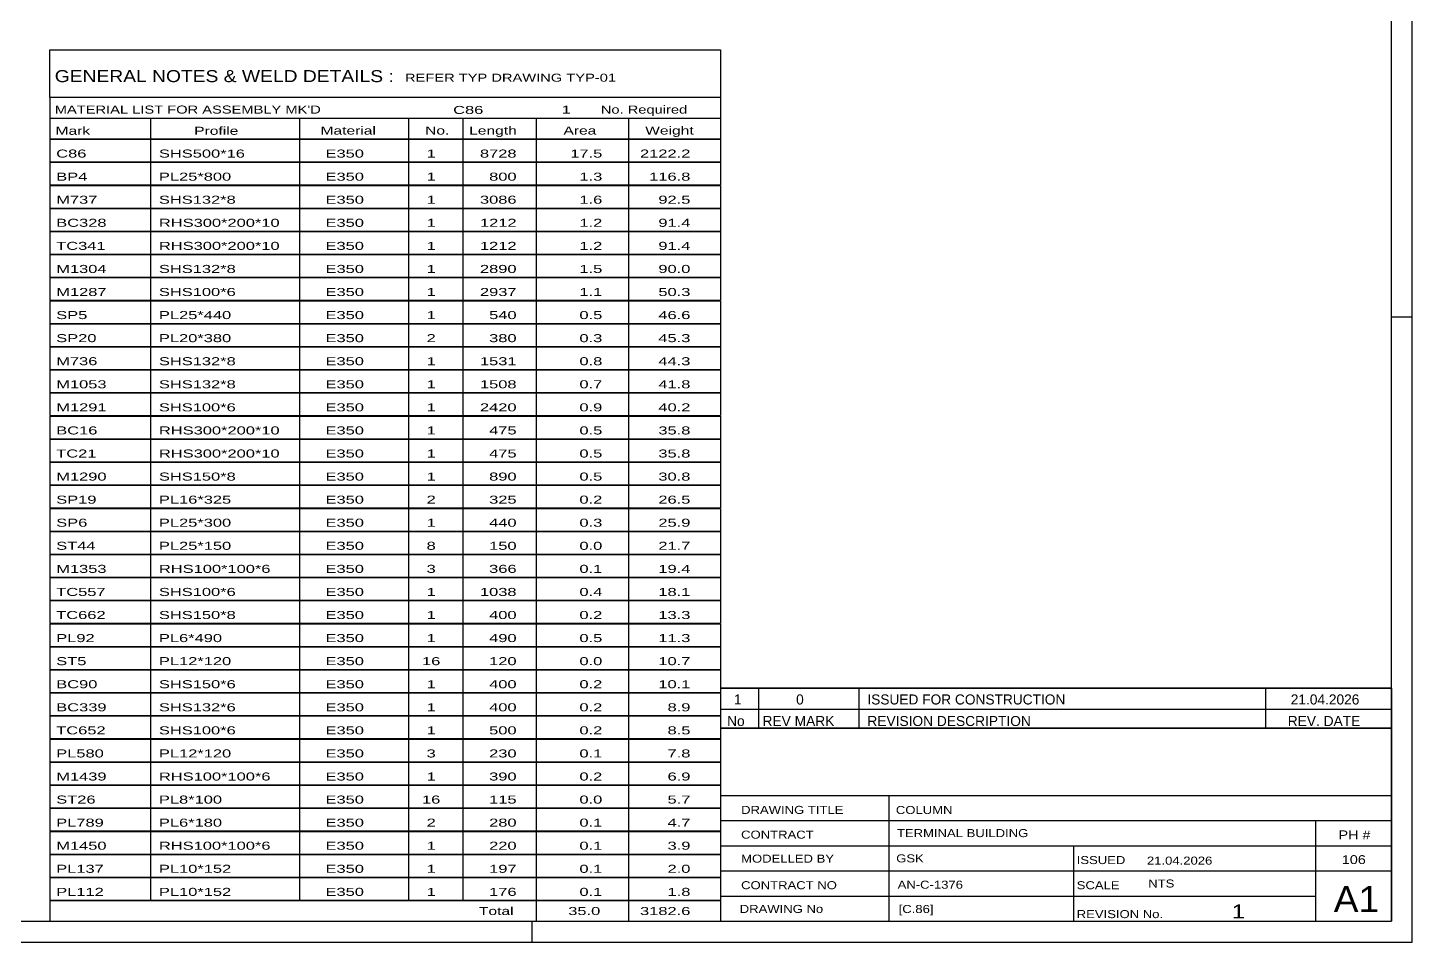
# Model space of a CAD drawing. Header units: millimetres. Extents: x -184 to 657, y -238 to 356.
# Drawn here: x 326.8 to 657.1, y -238.2 to -20.2 of the extents above; entities that cross this region are included whole.
import ezdxf

# ---------------------------------------------------------------- set-up
doc = ezdxf.new("R2010")
doc.units = ezdxf.units.MM
doc.styles.add('Arial Narrow', font='ARIALN.TTF', dxfattribs={"height": 0.2})

# ---------------------------------------------------------------- blocks, each defined once
blk = doc.blocks.new('Unknown-284935071-1134')
at = {"color": 5, "linetype": 'Continuous'}
for p, q in [((657.12, -238.18), (657.12, 355.82)), ((652.12, -233.18), (652.12, 350.82)), ((657.12, -89.18), (652.12, -89.18)), ((-178.88, -233.18), (652.12, -233.18)), ((447.12, -238.18), (447.12, -233.18)), ((-183.88, -238.18), (657.12, -238.18))]:
    blk.add_line(p, q, dxfattribs=at)
blk = doc.blocks.new('Unknown-284935071-15253')
at = {"color": 7, "linetype": 'Continuous'}
for p, q in [((492.12, -187.12), (652.12, -187.12)), ((492.12, -187.13), (492.12, -233.18)), ((652.12, -187.18), (652.12, -233.18)), ((492.12, -203.18), (652.12, -203.18)), ((532.26, -203.18), (532.26, -233.18)), ((492.12, -209.18), (652.12, -209.18)), ((634.12, -233.12), (634.12, -209.12)), ((492.12, -215.18), (652.12, -215.18)), ((576.26, -215.18), (576.26, -233.18)), ((492.12, -221.18), (652.12, -221.18)), ((492.12, -227.18), (634.12, -227.18)), ((492.12, -233.18), (652.12, -233.18))]:
    blk.add_line(p, q, dxfattribs=at)
at = {"color": 7, "style": 'Arial Narrow'}
for s, height, width, p in [('DRAWING TITLE', 1.9089, 1.425378, (497, -207.57)), ('COLUMN', 1.909, 1.425378, (533.92, -207.59)), ('TERMINAL BUILDING', 1.9089, 1.425378, (534.17, -213.1)), ('CONTRACT', 1.909, 1.425378, (497, -213.47)), ('MODELLED BY', 1.9089, 1.425378, (497, -219.19)), ('GSK', 1.909, 1.425378, (534, -219.13)), ('ISSUED', 1.909, 1.425378, (577.06, -219.53)), ('21.04.2026', 1.909, 1.425378, (593.81, -219.66)), ('CONTRACT NO', 1.9089, 1.425378, (497, -225.52)), ('AN-C-1376', 1.909, 1.425378, (534.34, -225.4)), ('SCALE', 1.909, 1.425378, (577.06, -225.53)), ('A1', 6.204, 1.25, (638.36, -230.98)), ('DRAWING No', 1.909, 1.425378, (496.67, -231.18)), ('[C.86]', 1.909, 1.425378, (534.58, -231.19)), ('REVISION No.', 1.9089, 1.425378, (577.06, -232.41)), ('1', 3.34, 1.5, (614.03, -232.5))]:
    blk.add_text(s, height=height, dxfattribs=dict(at, width=width)).set_placement(p)
at = {"color": 7, "linetype": 'Continuous', "style": 'Arial Narrow'}
for s, height, width, p in [('PH #', 2.1, 1.42538, (639.52, -213.62)), ('106', 2.1, 1.42538, (640.3, -219.52)), ('NTS', 1.909, 1.425378, (594.12, -225.12))]:
    blk.add_text(s, height=height, dxfattribs=dict(at, width=width)).set_placement(p)
blk = doc.blocks.new('Unknown-284935071-15254')
at = {"color": 7, "linetype": 'Continuous'}
for p, q in [((332.12, -25.43), (492.12, -25.43)), ((332.12, -36.68), (332.12, -25.43)), ((492.12, -25.43), (492.12, -36.68)), ((332.12, -36.68), (492.12, -36.68)), ((332.12, -36.68), (332.12, -41.68)), ((492.12, -36.68), (492.12, -41.68)), ((332.12, -41.68), (492.12, -41.68)), ((332.12, -41.68), (332.12, -46.68)), ((356.12, -41.68), (356.12, -46.68)), ((391.62, -41.68), (391.62, -46.68)), ((417.62, -41.68), (417.62, -46.68)), ((430.62, -41.68), (430.62, -46.68)), ((448.12, -41.68), (448.12, -46.68)), ((470.12, -41.68), (470.12, -46.68)), ((492.12, -41.68), (492.12, -46.68)), ((332.12, -46.68), (492.12, -46.68)), ((332.12, -46.73), (332.12, -52.13)), ((332.12, -46.73), (492.12, -46.73)), ((356.12, -46.68), (356.12, -52.18)), ((391.62, -46.68), (391.62, -52.18)), ((417.62, -46.68), (417.62, -52.18)), ((430.62, -46.68), (430.62, -52.18)), ((448.12, -46.68), (448.12, -52.18)), ((470.12, -46.68), (470.12, -52.18)), ((492.12, -46.73), (492.12, -52.13)), ((332.12, -52.13), (492.12, -52.13)), ((332.12, -52.23), (332.12, -57.63)), ((332.12, -52.23), (492.12, -52.23)), ((356.12, -52.18), (356.12, -57.68)), ((391.62, -52.18), (391.62, -57.68)), ((417.62, -52.18), (417.62, -57.68)), ((430.62, -52.18), (430.62, -57.68)), ((448.12, -52.18), (448.12, -57.68)), ((470.12, -52.18), (470.12, -57.68)), ((492.12, -52.23), (492.12, -57.63)), ((332.12, -57.63), (492.12, -57.63)), ((332.12, -57.73), (332.12, -63.13)), ((332.12, -57.73), (492.12, -57.73)), ((356.12, -57.68), (356.12, -63.18)), ((391.62, -57.68), (391.62, -63.18)), ((417.62, -57.68), (417.62, -63.18)), ((430.62, -57.68), (430.62, -63.18)), ((448.12, -57.68), (448.12, -63.18)), ((470.12, -57.68), (470.12, -63.18)), ((492.12, -57.73), (492.12, -63.13)), ((332.12, -63.13), (492.12, -63.13)), ((332.12, -63.23), (332.12, -68.63)), ((332.12, -63.23), (492.12, -63.23)), ((356.12, -63.18), (356.12, -68.68)), ((391.62, -63.18), (391.62, -68.68)), ((417.62, -63.18), (417.62, -68.68)), ((430.62, -63.18), (430.62, -68.68)), ((448.12, -63.18), (448.12, -68.68)), ((470.12, -63.18), (470.12, -68.68)), ((492.12, -63.23), (492.12, -68.63)), ((332.12, -68.63), (492.12, -68.63)), ((332.12, -68.73), (332.12, -74.13)), ((332.12, -68.73), (492.12, -68.73)), ((356.12, -68.68), (356.12, -74.18)), ((391.62, -68.68), (391.62, -74.18)), ((417.62, -68.68), (417.62, -74.18)), ((430.62, -68.68), (430.62, -74.18)), ((448.12, -68.68), (448.12, -74.18)), ((470.12, -68.68), (470.12, -74.18)), ((492.12, -68.73), (492.12, -74.13)), ((332.12, -74.13), (492.12, -74.13)), ((332.12, -74.23), (332.12, -79.63)), ((332.12, -74.23), (492.12, -74.23)), ((356.12, -74.18), (356.12, -79.68)), ((391.62, -74.18), (391.62, -79.68)), ((417.62, -74.18), (417.62, -79.68)), ((430.62, -74.18), (430.62, -79.68)), ((448.12, -74.18), (448.12, -79.68)), ((470.12, -74.18), (470.12, -79.68)), ((492.12, -74.23), (492.12, -79.63)), ((332.12, -79.63), (492.12, -79.63)), ((332.12, -79.73), (332.12, -85.13)), ((332.12, -79.73), (492.12, -79.73)), ((356.12, -79.68), (356.12, -85.18)), ((391.62, -79.68), (391.62, -85.18)), ((417.62, -79.68), (417.62, -85.18)), ((430.62, -79.68), (430.62, -85.18)), ((448.12, -79.68), (448.12, -85.18)), ((470.12, -79.68), (470.12, -85.18)), ((492.12, -79.73), (492.12, -85.13)), ((332.12, -85.13), (492.12, -85.13)), ((332.12, -85.23), (332.12, -90.63)), ((332.12, -85.23), (492.12, -85.23)), ((356.12, -85.18), (356.12, -90.68)), ((391.62, -85.18), (391.62, -90.68)), ((417.62, -85.18), (417.62, -90.68)), ((430.62, -85.18), (430.62, -90.68)), ((448.12, -85.18), (448.12, -90.68)), ((470.12, -85.18), (470.12, -90.68)), ((492.12, -85.23), (492.12, -90.63)), ((332.12, -90.63), (492.12, -90.63)), ((332.12, -90.73), (332.12, -96.13)), ((332.12, -90.73), (492.12, -90.73)), ((356.12, -90.68), (356.12, -96.18)), ((391.62, -90.68), (391.62, -96.18)), ((417.62, -90.68), (417.62, -96.18)), ((430.62, -90.68), (430.62, -96.18)), ((448.12, -90.68), (448.12, -96.18)), ((470.12, -90.68), (470.12, -96.18)), ((492.12, -90.73), (492.12, -96.13)), ((332.12, -96.13), (492.12, -96.13)), ((332.12, -96.23), (332.12, -101.63)), ((332.12, -96.23), (492.12, -96.23)), ((356.12, -96.18), (356.12, -101.68)), ((391.62, -96.18), (391.62, -101.68)), ((417.62, -96.18), (417.62, -101.68)), ((430.62, -96.18), (430.62, -101.68)), ((448.12, -96.18), (448.12, -101.68)), ((470.12, -96.18), (470.12, -101.68)), ((492.12, -96.23), (492.12, -101.63)), ((332.12, -101.63), (492.12, -101.63)), ((332.12, -101.73), (332.12, -107.13)), ((332.12, -101.73), (492.12, -101.73)), ((356.12, -101.68), (356.12, -107.18)), ((391.62, -101.68), (391.62, -107.18)), ((417.62, -101.68), (417.62, -107.18)), ((430.62, -101.68), (430.62, -107.18)), ((448.12, -101.68), (448.12, -107.18)), ((470.12, -101.68), (470.12, -107.18)), ((492.12, -101.73), (492.12, -107.13)), ((332.12, -107.13), (492.12, -107.13)), ((332.12, -107.23), (332.12, -112.63)), ((332.12, -107.23), (492.12, -107.23)), ((356.12, -107.18), (356.12, -112.68)), ((391.62, -107.18), (391.62, -112.68)), ((417.62, -107.18), (417.62, -112.68)), ((430.62, -107.18), (430.62, -112.68)), ((448.12, -107.18), (448.12, -112.68)), ((470.12, -107.18), (470.12, -112.68)), ((492.12, -107.23), (492.12, -112.63)), ((332.12, -112.63), (492.12, -112.63)), ((332.12, -112.73), (332.12, -118.13)), ((332.12, -112.73), (492.12, -112.73)), ((356.12, -112.68), (356.12, -118.18)), ((391.62, -112.68), (391.62, -118.18)), ((417.62, -112.68), (417.62, -118.18)), ((430.62, -112.68), (430.62, -118.18)), ((448.12, -112.68), (448.12, -118.18)), ((470.12, -112.68), (470.12, -118.18)), ((492.12, -112.73), (492.12, -118.13)), ((332.12, -118.13), (492.12, -118.13)), ((332.12, -118.23), (332.12, -123.63)), ((332.12, -118.23), (492.12, -118.23)), ((356.12, -118.18), (356.12, -123.68)), ((391.62, -118.18), (391.62, -123.68)), ((417.62, -118.18), (417.62, -123.68)), ((430.62, -118.18), (430.62, -123.68)), ((448.12, -118.18), (448.12, -123.68)), ((470.12, -118.18), (470.12, -123.68)), ((492.12, -118.23), (492.12, -123.63)), ((332.12, -123.63), (492.12, -123.63)), ((332.12, -123.73), (332.12, -129.13)), ((332.12, -123.73), (492.12, -123.73)), ((356.12, -123.68), (356.12, -129.18)), ((391.62, -123.68), (391.62, -129.18)), ((417.62, -123.68), (417.62, -129.18)), ((430.62, -123.68), (430.62, -129.18)), ((448.12, -123.68), (448.12, -129.18)), ((470.12, -123.68), (470.12, -129.18)), ((492.12, -123.73), (492.12, -129.13)), ((332.12, -129.13), (492.12, -129.13)), ((332.12, -129.23), (332.12, -134.63)), ((332.12, -129.23), (492.12, -129.23)), ((356.12, -129.18), (356.12, -134.68)), ((391.62, -129.18), (391.62, -134.68)), ((417.62, -129.18), (417.62, -134.68)), ((430.62, -129.18), (430.62, -134.68)), ((448.12, -129.18), (448.12, -134.68)), ((470.12, -129.18), (470.12, -134.68)), ((492.12, -129.23), (492.12, -134.63)), ((332.12, -134.63), (492.12, -134.63)), ((332.12, -134.73), (332.12, -140.13)), ((332.12, -134.73), (492.12, -134.73)), ((356.12, -134.68), (356.12, -140.18)), ((391.62, -134.68), (391.62, -140.18)), ((417.62, -134.68), (417.62, -140.18)), ((430.62, -134.68), (430.62, -140.18)), ((448.12, -134.68), (448.12, -140.18)), ((470.12, -134.68), (470.12, -140.18)), ((492.12, -134.73), (492.12, -140.13)), ((332.12, -140.13), (492.12, -140.13)), ((332.12, -140.23), (332.12, -145.63)), ((332.12, -140.23), (492.12, -140.23)), ((356.12, -140.18), (356.12, -145.68)), ((391.62, -140.18), (391.62, -145.68)), ((417.62, -140.18), (417.62, -145.68)), ((430.62, -140.18), (430.62, -145.68)), ((448.12, -140.18), (448.12, -145.68)), ((470.12, -140.18), (470.12, -145.68)), ((492.12, -140.23), (492.12, -145.63)), ((332.12, -145.63), (492.12, -145.63)), ((332.12, -145.73), (332.12, -151.13)), ((332.12, -145.73), (492.12, -145.73)), ((356.12, -145.68), (356.12, -151.18)), ((391.62, -145.68), (391.62, -151.18)), ((417.62, -145.68), (417.62, -151.18)), ((430.62, -145.68), (430.62, -151.18)), ((448.12, -145.68), (448.12, -151.18)), ((470.12, -145.68), (470.12, -151.18)), ((492.12, -145.73), (492.12, -151.13)), ((332.12, -151.13), (492.12, -151.13)), ((332.12, -151.23), (332.12, -156.63)), ((332.12, -151.23), (492.12, -151.23)), ((356.12, -151.18), (356.12, -156.68)), ((391.62, -151.18), (391.62, -156.68)), ((417.62, -151.18), (417.62, -156.68)), ((430.62, -151.18), (430.62, -156.68)), ((448.12, -151.18), (448.12, -156.68)), ((470.12, -151.18), (470.12, -156.68)), ((492.12, -151.23), (492.12, -156.63)), ((332.12, -156.63), (492.12, -156.63)), ((332.12, -156.73), (332.12, -162.13)), ((332.12, -156.73), (492.12, -156.73)), ((356.12, -156.68), (356.12, -162.18)), ((391.62, -156.68), (391.62, -162.18)), ((417.62, -156.68), (417.62, -162.18)), ((430.62, -156.68), (430.62, -162.18)), ((448.12, -156.68), (448.12, -162.18)), ((470.12, -156.68), (470.12, -162.18)), ((492.12, -156.73), (492.12, -162.13)), ((332.12, -162.13), (492.12, -162.13)), ((332.12, -162.23), (332.12, -167.63)), ((332.12, -162.23), (492.12, -162.23)), ((356.12, -162.18), (356.12, -167.68)), ((391.62, -162.18), (391.62, -167.68)), ((417.62, -162.18), (417.62, -167.68)), ((430.62, -162.18), (430.62, -167.68)), ((448.12, -162.18), (448.12, -167.68)), ((470.12, -162.18), (470.12, -167.68)), ((492.12, -162.23), (492.12, -167.63)), ((332.12, -167.63), (492.12, -167.63)), ((332.12, -167.73), (332.12, -173.13)), ((332.12, -167.73), (492.12, -167.73)), ((356.12, -167.68), (356.12, -173.18)), ((391.62, -167.68), (391.62, -173.18)), ((417.62, -167.68), (417.62, -173.18)), ((430.62, -167.68), (430.62, -173.18)), ((448.12, -167.68), (448.12, -173.18)), ((470.12, -167.68), (470.12, -173.18)), ((492.12, -167.73), (492.12, -173.13)), ((332.12, -173.13), (492.12, -173.13)), ((332.12, -173.23), (332.12, -178.63)), ((332.12, -173.23), (492.12, -173.23)), ((356.12, -173.18), (356.12, -178.68)), ((391.62, -173.18), (391.62, -178.68)), ((417.62, -173.18), (417.62, -178.68)), ((430.62, -173.18), (430.62, -178.68)), ((448.12, -173.18), (448.12, -178.68)), ((470.12, -173.18), (470.12, -178.68)), ((492.12, -173.23), (492.12, -178.63)), ((332.12, -178.63), (492.12, -178.63)), ((332.12, -178.73), (332.12, -184.13)), ((332.12, -178.73), (492.12, -178.73)), ((356.12, -178.68), (356.12, -184.18)), ((391.62, -178.68), (391.62, -184.18)), ((417.62, -178.68), (417.62, -184.18)), ((430.62, -178.68), (430.62, -184.18)), ((448.12, -178.68), (448.12, -184.18)), ((470.12, -178.68), (470.12, -184.18)), ((492.12, -178.73), (492.12, -184.13)), ((332.12, -184.13), (492.12, -184.13)), ((332.12, -184.23), (332.12, -189.63)), ((332.12, -184.23), (492.12, -184.23)), ((356.12, -184.18), (356.12, -189.68)), ((391.62, -184.18), (391.62, -189.68)), ((417.62, -184.18), (417.62, -189.68)), ((430.62, -184.18), (430.62, -189.68)), ((448.12, -184.18), (448.12, -189.68)), ((470.12, -184.18), (470.12, -189.68)), ((492.12, -184.23), (492.12, -189.63)), ((332.12, -189.63), (492.12, -189.63)), ((332.12, -189.73), (332.12, -195.13)), ((332.12, -189.73), (492.12, -189.73)), ((356.12, -189.68), (356.12, -195.18)), ((391.62, -189.68), (391.62, -195.18)), ((417.62, -189.68), (417.62, -195.18)), ((430.62, -189.68), (430.62, -195.18)), ((448.12, -189.68), (448.12, -195.18)), ((470.12, -189.68), (470.12, -195.18)), ((492.12, -189.73), (492.12, -195.13)), ((332.12, -195.13), (492.12, -195.13)), ((332.12, -195.23), (332.12, -200.63)), ((332.12, -195.23), (492.12, -195.23)), ((356.12, -195.18), (356.12, -200.68)), ((391.62, -195.18), (391.62, -200.68)), ((417.62, -195.18), (417.62, -200.68)), ((430.62, -195.18), (430.62, -200.68)), ((448.12, -195.18), (448.12, -200.68)), ((470.12, -195.18), (470.12, -200.68)), ((492.12, -195.23), (492.12, -200.63)), ((332.12, -200.63), (492.12, -200.63)), ((332.12, -200.73), (332.12, -206.13)), ((332.12, -200.73), (492.12, -200.73)), ((356.12, -200.68), (356.12, -206.18)), ((391.62, -200.68), (391.62, -206.18)), ((417.62, -200.68), (417.62, -206.18)), ((430.62, -200.68), (430.62, -206.18)), ((448.12, -200.68), (448.12, -206.18)), ((470.12, -200.68), (470.12, -206.18)), ((492.12, -200.73), (492.12, -206.13)), ((332.12, -206.13), (492.12, -206.13)), ((332.12, -206.23), (332.12, -211.63)), ((332.12, -206.23), (492.12, -206.23)), ((356.12, -206.18), (356.12, -211.68)), ((391.62, -206.18), (391.62, -211.68)), ((417.62, -206.18), (417.62, -211.68)), ((430.62, -206.18), (430.62, -211.68)), ((448.12, -206.18), (448.12, -211.68)), ((470.12, -206.18), (470.12, -211.68)), ((492.12, -206.23), (492.12, -211.63)), ((332.12, -211.63), (492.12, -211.63)), ((332.12, -211.73), (332.12, -217.13)), ((332.12, -211.73), (492.12, -211.73)), ((356.12, -211.68), (356.12, -217.18)), ((391.62, -211.68), (391.62, -217.18)), ((417.62, -211.68), (417.62, -217.18)), ((430.62, -211.68), (430.62, -217.18)), ((448.12, -211.68), (448.12, -217.18)), ((470.12, -211.68), (470.12, -217.18)), ((492.12, -211.73), (492.12, -217.13)), ((332.12, -217.13), (492.12, -217.13)), ((332.12, -217.23), (332.12, -222.63)), ((332.12, -217.23), (492.12, -217.23)), ((356.12, -217.18), (356.12, -222.68)), ((391.62, -217.18), (391.62, -222.68)), ((417.62, -217.18), (417.62, -222.68)), ((430.62, -217.18), (430.62, -222.68)), ((448.12, -217.18), (448.12, -222.68)), ((470.12, -217.18), (470.12, -222.68)), ((492.12, -217.23), (492.12, -222.63)), ((332.12, -222.63), (492.12, -222.63)), ((332.12, -222.73), (332.12, -228.13)), ((332.12, -222.73), (492.12, -222.73)), ((356.12, -222.68), (356.12, -228.18)), ((391.62, -222.68), (391.62, -228.18)), ((417.62, -222.68), (417.62, -228.18)), ((430.62, -222.68), (430.62, -228.18)), ((448.12, -222.68), (448.12, -228.18)), ((470.12, -222.68), (470.12, -228.18)), ((492.12, -222.73), (492.12, -228.13)), ((332.12, -228.13), (492.12, -228.13)), ((332.12, -228.18), (492.12, -228.18)), ((332.12, -228.18), (332.12, -233.18)), ((448.12, -228.18), (448.12, -233.18)), ((470.12, -228.18), (470.12, -233.18)), ((492.12, -228.18), (492.12, -233.18)), ((332.12, -233.18), (492.12, -233.18))]:
    blk.add_line(p, q, dxfattribs=at)
at = {"color": 7, "style": 'Arial Narrow'}
for s, height, width, p in [('GENERAL NOTES & WELD DETAILS :', 2.8633, 1.4, (333.27, -33.12)), ('REFER TYP DRAWING TYP-01', 1.9089, 1.6, (416.82, -33.02)), ("MATERIAL LIST FOR ASSEMBLY MK'D", 1.9089, 1.6, (333.27, -40.62)), ('C86', 1.909, 1.794707, (428.31, -40.71)), ('1', 1.91, 1.794707, (454.2, -40.62)), ('No. Required', 1.9089, 1.6, (463.53, -40.62)), ('Mark', 1.909, 1.7, (333.45, -45.68)), ('Profile', 1.909, 1.7, (366.53, -45.68)), ('Material', 1.909, 1.7, (396.66, -45.62)), ('No.', 1.909, 1.7, (421.62, -45.62)), ('Length', 1.909, 1.7, (432.12, -45.62)), ('Area', 1.909, 1.7, (454.62, -45.62)), ('Weight', 1.909, 1.7, (474.12, -45.62))]:
    blk.add_text(s, height=height, dxfattribs=dict(at, width=width)).set_placement(p)
at = {"color": 7, "linetype": 'Continuous', "style": 'Arial Narrow'}
for s, height, width, p in [('C86', 1.909, 1.794707, (333.62, -51.11)), ('SHS500*16', 1.909, 1.794707, (358.12, -51.11)), ('E350', 1.909, 1.794707, (397.86, -51.11)), ('1', 1.91, 1.794707, (421.97, -51.11)), ('8728', 1.909, 1.794707, (434.7, -51.11)), ('17.5', 1.909, 1.794707, (456.25, -51.11)), ('2122.2', 1.909, 1.794707, (472.89, -51.11)), ('BP4', 1.909, 1.794707, (333.62, -56.61)), ('PL25*800', 1.909, 1.794707, (358.12, -56.61)), ('E350', 1.909, 1.794707, (397.86, -56.61)), ('1', 1.91, 1.794707, (421.97, -56.61)), ('800', 1.909, 1.794707, (436.89, -56.61)), ('1.3', 1.909, 1.794707, (458.43, -56.61)), ('116.8', 1.909, 1.794707, (475.07, -56.61)), ('M737', 1.909, 1.794707, (333.62, -62.11)), ('SHS132*8', 1.909, 1.794707, (358.12, -62.11)), ('E350', 1.909, 1.794707, (397.86, -62.11)), ('1', 1.91, 1.794707, (421.97, -62.11)), ('3086', 1.909, 1.794707, (434.7, -62.11)), ('1.6', 1.909, 1.794707, (458.43, -62.11)), ('92.5', 1.909, 1.794707, (477.26, -62.11)), ('BC328', 1.909, 1.794707, (333.62, -67.61)), ('RHS300*200*10', 1.9089, 1.794707, (358.12, -67.61)), ('E350', 1.909, 1.794707, (397.86, -67.61)), ('1', 1.91, 1.794707, (421.97, -67.61)), ('1212', 1.909, 1.794707, (434.7, -67.61)), ('1.2', 1.909, 1.794707, (458.43, -67.61)), ('91.4', 1.909, 1.794707, (477.26, -67.61)), ('TC341', 1.909, 1.794707, (333.62, -73.11)), ('RHS300*200*10', 1.9089, 1.794707, (358.12, -73.11)), ('E350', 1.909, 1.794707, (397.86, -73.11)), ('1', 1.91, 1.794707, (421.97, -73.11)), ('1212', 1.909, 1.794707, (434.7, -73.11)), ('1.2', 1.909, 1.794707, (458.43, -73.11)), ('91.4', 1.909, 1.794707, (477.26, -73.11)), ('M1304', 1.909, 1.794707, (333.62, -78.61)), ('SHS132*8', 1.909, 1.794707, (358.12, -78.61)), ('E350', 1.909, 1.794707, (397.86, -78.61)), ('1', 1.91, 1.794707, (421.97, -78.61)), ('2890', 1.909, 1.794707, (434.7, -78.61)), ('1.5', 1.909, 1.794707, (458.43, -78.61)), ('90.0', 1.909, 1.794707, (477.26, -78.61)), ('M1287', 1.909, 1.794707, (333.62, -84.11)), ('SHS100*6', 1.909, 1.794707, (358.12, -84.11)), ('E350', 1.909, 1.794707, (397.86, -84.11)), ('1', 1.91, 1.794707, (421.97, -84.11)), ('2937', 1.909, 1.794707, (434.7, -84.11)), ('1.1', 1.909, 1.794707, (458.43, -84.11)), ('50.3', 1.909, 1.794707, (477.26, -84.11)), ('SP5', 1.909, 1.794707, (333.62, -89.61)), ('PL25*440', 1.909, 1.794707, (358.12, -89.61)), ('E350', 1.909, 1.794707, (397.86, -89.61)), ('1', 1.91, 1.794707, (421.97, -89.61)), ('540', 1.909, 1.794707, (436.89, -89.61)), ('0.5', 1.909, 1.794707, (458.43, -89.61)), ('46.6', 1.909, 1.794707, (477.26, -89.61)), ('SP20', 1.909, 1.794707, (333.62, -95.11)), ('PL20*380', 1.909, 1.794707, (358.12, -95.11)), ('E350', 1.909, 1.794707, (397.86, -95.11)), ('2', 1.91, 1.794707, (421.97, -95.11)), ('380', 1.909, 1.794707, (436.89, -95.11)), ('0.3', 1.909, 1.794707, (458.43, -95.11)), ('45.3', 1.909, 1.794707, (477.26, -95.11)), ('M736', 1.909, 1.794707, (333.62, -100.61)), ('SHS132*8', 1.909, 1.794707, (358.12, -100.61)), ('E350', 1.909, 1.794707, (397.86, -100.61)), ('1', 1.91, 1.794707, (421.97, -100.61)), ('1531', 1.909, 1.794707, (434.7, -100.61)), ('0.8', 1.909, 1.794707, (458.43, -100.61)), ('44.3', 1.909, 1.794707, (477.26, -100.61)), ('M1053', 1.909, 1.794707, (333.62, -106.11)), ('SHS132*8', 1.909, 1.794707, (358.12, -106.11)), ('E350', 1.909, 1.794707, (397.86, -106.11)), ('1', 1.91, 1.794707, (421.97, -106.11)), ('1508', 1.909, 1.794707, (434.7, -106.11)), ('0.7', 1.909, 1.794707, (458.43, -106.11)), ('41.8', 1.909, 1.794707, (477.26, -106.11)), ('M1291', 1.909, 1.794707, (333.62, -111.61)), ('SHS100*6', 1.909, 1.794707, (358.12, -111.61)), ('E350', 1.909, 1.794707, (397.86, -111.61)), ('1', 1.91, 1.794707, (421.97, -111.61)), ('2420', 1.909, 1.794707, (434.7, -111.61)), ('0.9', 1.909, 1.794707, (458.43, -111.61)), ('40.2', 1.909, 1.794707, (477.26, -111.61)), ('BC16', 1.909, 1.794707, (333.62, -117.11)), ('RHS300*200*10', 1.9089, 1.794707, (358.12, -117.11)), ('E350', 1.909, 1.794707, (397.86, -117.11)), ('1', 1.91, 1.794707, (421.97, -117.11)), ('475', 1.909, 1.794707, (436.89, -117.11)), ('0.5', 1.909, 1.794707, (458.43, -117.11)), ('35.8', 1.909, 1.794707, (477.26, -117.11)), ('TC21', 1.909, 1.794707, (333.62, -122.61)), ('RHS300*200*10', 1.9089, 1.794707, (358.12, -122.61)), ('E350', 1.909, 1.794707, (397.86, -122.61)), ('1', 1.91, 1.794707, (421.97, -122.61)), ('475', 1.909, 1.794707, (436.89, -122.61)), ('0.5', 1.909, 1.794707, (458.43, -122.61)), ('35.8', 1.909, 1.794707, (477.26, -122.61)), ('M1290', 1.909, 1.794707, (333.62, -128.11)), ('SHS150*8', 1.909, 1.794707, (358.12, -128.11)), ('E350', 1.909, 1.794707, (397.86, -128.11)), ('1', 1.91, 1.794707, (421.97, -128.11)), ('890', 1.909, 1.794707, (436.89, -128.11)), ('0.5', 1.909, 1.794707, (458.43, -128.11)), ('30.8', 1.909, 1.794707, (477.26, -128.11)), ('SP19', 1.909, 1.794707, (333.62, -133.61)), ('PL16*325', 1.909, 1.794707, (358.12, -133.61)), ('E350', 1.909, 1.794707, (397.86, -133.61)), ('2', 1.91, 1.794707, (421.97, -133.61)), ('325', 1.909, 1.794707, (436.89, -133.61)), ('0.2', 1.909, 1.794707, (458.43, -133.61)), ('26.5', 1.909, 1.794707, (477.26, -133.61)), ('SP6', 1.909, 1.794707, (333.62, -139.11)), ('PL25*300', 1.909, 1.794707, (358.12, -139.11)), ('E350', 1.909, 1.794707, (397.86, -139.11)), ('1', 1.91, 1.794707, (421.97, -139.11)), ('440', 1.909, 1.794707, (436.89, -139.11)), ('0.3', 1.909, 1.794707, (458.43, -139.11)), ('25.9', 1.909, 1.794707, (477.26, -139.11)), ('ST44', 1.909, 1.794707, (333.62, -144.61)), ('PL25*150', 1.909, 1.794707, (358.12, -144.61)), ('E350', 1.909, 1.794707, (397.86, -144.61)), ('8', 1.91, 1.794707, (421.97, -144.61)), ('150', 1.909, 1.794707, (436.89, -144.61)), ('0.0', 1.909, 1.794707, (458.43, -144.61)), ('21.7', 1.909, 1.794707, (477.26, -144.61)), ('M1353', 1.909, 1.794707, (333.62, -150.11)), ('RHS100*100*6', 1.9089, 1.794707, (358.12, -150.11)), ('E350', 1.909, 1.794707, (397.86, -150.11)), ('3', 1.91, 1.794707, (421.97, -150.11)), ('366', 1.909, 1.794707, (436.89, -150.11)), ('0.1', 1.909, 1.794707, (458.43, -150.11)), ('19.4', 1.909, 1.794707, (477.26, -150.11)), ('TC557', 1.909, 1.794707, (333.62, -155.61)), ('SHS100*6', 1.909, 1.794707, (358.12, -155.61)), ('E350', 1.909, 1.794707, (397.86, -155.61)), ('1', 1.91, 1.794707, (421.97, -155.61)), ('1038', 1.909, 1.794707, (434.7, -155.61)), ('0.4', 1.909, 1.794707, (458.43, -155.61)), ('18.1', 1.909, 1.794707, (477.26, -155.61)), ('TC662', 1.909, 1.794707, (333.62, -161.11)), ('SHS150*8', 1.909, 1.794707, (358.12, -161.11)), ('E350', 1.909, 1.794707, (397.86, -161.11)), ('1', 1.91, 1.794707, (421.97, -161.11)), ('400', 1.909, 1.794707, (436.89, -161.11)), ('0.2', 1.909, 1.794707, (458.43, -161.11)), ('13.3', 1.909, 1.794707, (477.26, -161.11)), ('PL92', 1.909, 1.794707, (333.62, -166.61)), ('PL6*490', 1.909, 1.794707, (358.12, -166.61)), ('E350', 1.909, 1.794707, (397.86, -166.61)), ('1', 1.91, 1.794707, (421.97, -166.61)), ('490', 1.909, 1.794707, (436.89, -166.61)), ('0.5', 1.909, 1.794707, (458.43, -166.61)), ('11.3', 1.909, 1.794707, (477.26, -166.61)), ('ST5', 1.909, 1.794707, (333.62, -172.11)), ('PL12*120', 1.909, 1.794707, (358.12, -172.11)), ('E350', 1.909, 1.794707, (397.86, -172.11)), ('16', 1.909, 1.794707, (420.88, -172.11)), ('120', 1.909, 1.794707, (436.89, -172.11)), ('0.0', 1.909, 1.794707, (458.43, -172.11)), ('10.7', 1.909, 1.794707, (477.26, -172.11)), ('BC90', 1.909, 1.794707, (333.62, -177.61)), ('SHS150*6', 1.909, 1.794707, (358.12, -177.61)), ('E350', 1.909, 1.794707, (397.86, -177.61)), ('1', 1.91, 1.794707, (421.97, -177.61)), ('400', 1.909, 1.794707, (436.89, -177.61)), ('0.2', 1.909, 1.794707, (458.43, -177.61)), ('10.1', 1.909, 1.794707, (477.26, -177.61)), ('BC339', 1.909, 1.794707, (333.62, -183.11)), ('SHS132*6', 1.909, 1.794707, (358.12, -183.11)), ('E350', 1.909, 1.794707, (397.86, -183.11)), ('1', 1.91, 1.794707, (421.97, -183.11)), ('400', 1.909, 1.794707, (436.89, -183.11)), ('0.2', 1.909, 1.794707, (458.43, -183.11)), ('8.9', 1.909, 1.794707, (479.45, -183.11)), ('TC652', 1.909, 1.794707, (333.62, -188.61)), ('SHS100*6', 1.909, 1.794707, (358.12, -188.61)), ('E350', 1.909, 1.794707, (397.86, -188.61)), ('1', 1.91, 1.794707, (421.97, -188.61)), ('500', 1.909, 1.794707, (436.89, -188.61)), ('0.2', 1.909, 1.794707, (458.43, -188.61)), ('8.5', 1.909, 1.794707, (479.45, -188.61)), ('PL580', 1.909, 1.794707, (333.62, -194.11)), ('PL12*120', 1.909, 1.794707, (358.12, -194.11)), ('E350', 1.909, 1.794707, (397.86, -194.11)), ('3', 1.91, 1.794707, (421.97, -194.11)), ('230', 1.909, 1.794707, (436.89, -194.11)), ('0.1', 1.909, 1.794707, (458.43, -194.11)), ('7.8', 1.909, 1.794707, (479.45, -194.11)), ('M1439', 1.909, 1.794707, (333.62, -199.61)), ('RHS100*100*6', 1.9089, 1.794707, (358.12, -199.61)), ('E350', 1.909, 1.794707, (397.86, -199.61)), ('1', 1.91, 1.794707, (421.97, -199.61)), ('390', 1.909, 1.794707, (436.89, -199.61)), ('0.2', 1.909, 1.794707, (458.43, -199.61)), ('6.9', 1.909, 1.794707, (479.45, -199.61)), ('ST26', 1.909, 1.794707, (333.62, -205.11)), ('PL8*100', 1.909, 1.794707, (358.12, -205.11)), ('E350', 1.909, 1.794707, (397.86, -205.11)), ('16', 1.909, 1.794707, (420.88, -205.11)), ('115', 1.909, 1.794707, (436.89, -205.11)), ('0.0', 1.909, 1.794707, (458.43, -205.11)), ('5.7', 1.909, 1.794707, (479.45, -205.11)), ('PL789', 1.909, 1.794707, (333.62, -210.61)), ('PL6*180', 1.909, 1.794707, (358.12, -210.61)), ('E350', 1.909, 1.794707, (397.86, -210.61)), ('2', 1.91, 1.794707, (421.97, -210.61)), ('280', 1.909, 1.794707, (436.89, -210.61)), ('0.1', 1.909, 1.794707, (458.43, -210.61)), ('4.7', 1.909, 1.794707, (479.45, -210.61)), ('M1450', 1.909, 1.794707, (333.62, -216.11)), ('RHS100*100*6', 1.9089, 1.794707, (358.12, -216.11)), ('E350', 1.909, 1.794707, (397.86, -216.11)), ('1', 1.91, 1.794707, (421.97, -216.11)), ('220', 1.909, 1.794707, (436.89, -216.11)), ('0.1', 1.909, 1.794707, (458.43, -216.11)), ('3.9', 1.909, 1.794707, (479.45, -216.11)), ('PL137', 1.909, 1.794707, (333.62, -221.61)), ('PL10*152', 1.909, 1.794707, (358.12, -221.61)), ('E350', 1.909, 1.794707, (397.86, -221.61)), ('1', 1.91, 1.794707, (421.97, -221.61)), ('197', 1.909, 1.794707, (436.89, -221.61)), ('0.1', 1.909, 1.794707, (458.43, -221.61)), ('2.0', 1.909, 1.794707, (479.45, -221.61)), ('PL112', 1.909, 1.794707, (333.62, -227.11)), ('PL10*152', 1.909, 1.794707, (358.12, -227.11)), ('E350', 1.909, 1.794707, (397.86, -227.11)), ('1', 1.91, 1.794707, (421.97, -227.11)), ('176', 1.909, 1.794707, (436.89, -227.11)), ('0.1', 1.909, 1.794707, (458.43, -227.11)), ('1.8', 1.909, 1.794707, (479.45, -227.11)), ('Total', 1.909, 1.7, (434.45, -231.68)), ('35.0', 1.909, 1.794707, (455.76, -231.68)), ('3182.6', 1.909, 1.794707, (472.89, -231.68))]:
    blk.add_text(s, height=height, dxfattribs=dict(at, width=width)).set_placement(p)
blk = doc.blocks.new('Unknown-284935071-15256')
at = {"color": 7, "linetype": 'Continuous'}
for p, q in [((492.12, -177.62), (652.12, -177.62)), ((652.12, -177.62), (492.12, -177.62)), ((492.12, -177.62), (492.12, -182.62)), ((501.12, -177.62), (501.12, -182.62)), ((525.12, -177.62), (525.12, -182.62)), ((622.12, -177.62), (622.12, -182.62)), ((652.12, -177.62), (652.12, -182.62)), ((492.12, -182.62), (652.12, -182.62)), ((492.12, -182.62), (492.12, -187.12)), ((492.12, -182.62), (652.12, -182.62)), ((501.12, -182.62), (501.12, -187.12)), ((525.12, -182.62), (525.12, -187.12)), ((622.12, -182.62), (622.12, -187.12)), ((652.12, -182.62), (652.12, -187.12)), ((652.12, -187.12), (492.12, -187.12))]:
    blk.add_line(p, q, dxfattribs=at)
at = {"color": 7, "linetype": 'Continuous', "style": 'Arial Narrow'}
for s, height, width, p in [('1', 2.39, 1.196471, (495.27, -181.48)), ('0', 2.39, 1.196471, (510.12, -181.48)), ('ISSUED FOR CONSTRUCTION', 2.3861, 1.196471, (527.12, -181.48)), ('21.04.2026', 2.386, 1.196471, (628.12, -181.48)), ('No', 2.386, 1.2, (493.66, -186.62)), ('REV MARK', 2.386, 1.2, (502.12, -186.62)), ('REVISION DESCRIPTION', 2.3861, 1.2, (527.12, -186.62)), ('REV. DATE', 2.386, 1.2, (627.4, -186.62))]:
    blk.add_text(s, height=height, dxfattribs=dict(at, width=width)).set_placement(p)

msp = doc.modelspace()

# ---------------------------------------------------------------- block references
for name in ['Unknown-284935071-1134', 'Unknown-284935071-15254', 'Unknown-284935071-15256', 'Unknown-284935071-15253']:
    msp.add_blockref(name, (0, 0))

doc.saveas('drawing.dxf')
